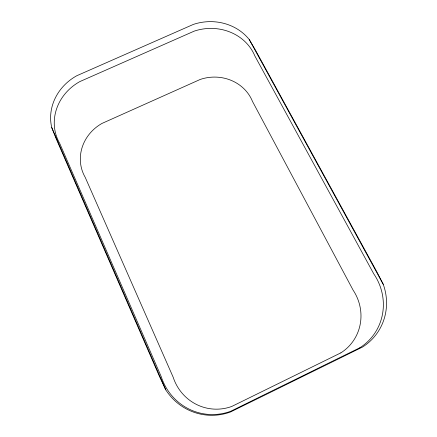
<?xml version="1.0" encoding="UTF-8"?>
<svg xmlns="http://www.w3.org/2000/svg" width="437" height="437" viewBox="0 0 437 437"><rect width="100%" height="100%" fill="white"/><g stroke="black" fill="none" stroke-linecap="round" stroke-linejoin="round"><path stroke-width="0.66" d="M249.276 39.598L255.208 49.671L376.71 271.557L383.26 284.356A55.745 53.423 40.5 0 1 362.573 347.016L230.436 412.004A56.526 55.171 -88 0 1 165.765 389.837L159.489 376.459L56.138 138.649L51.741 127.571A49.862 45.443 -21 0 1 76.743 75.754L193.367 24.412A48.966 44.394 -6.5 0 1 249.276 39.598L383.26 284.356M51.741 127.571L165.765 389.837M340.849 352.867L231.763 406.448A46.781 45.601 89.7 0 1 173.156 377.175L85.204 177.324A41.919 38.991 -22 0 1 101.958 123.436L200.255 79.436A41.275 38.238 -6.3 0 1 252.504 101.46L353.091 290.113A46.147 44.492 45 0 1 340.849 352.867M359.864 347.748L230.605 411.31A55.313 53.98 -88.3 0 1 161.193 376.547L59.711 143.402A48.889 44.667 -21.1 0 1 79.829 81.593L194.208 31.131A48.021 43.656 -6.5 0 1 254.875 56.012L373.777 273.862A54.549 52.32 41 0 1 359.864 347.748"/></g></svg>
